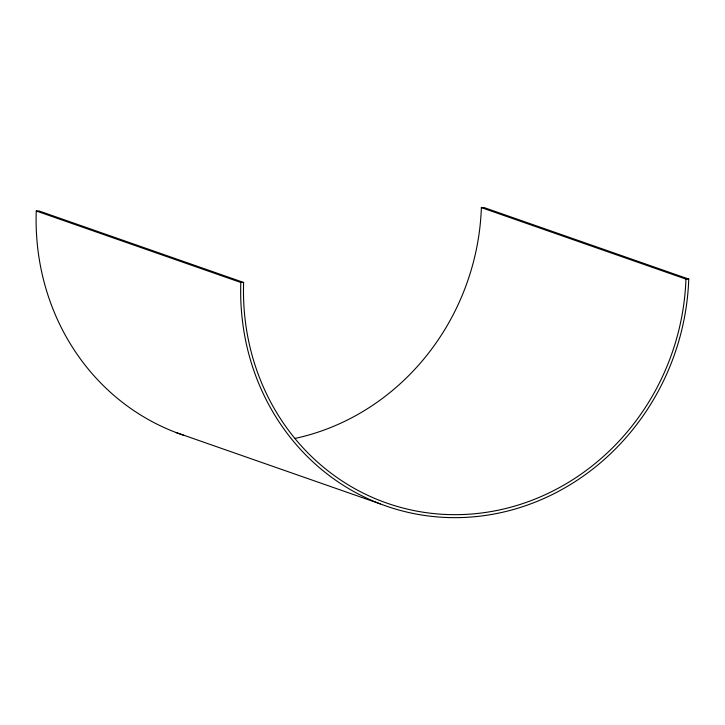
<?xml version="1.0" encoding="UTF-8"?>
<svg xmlns="http://www.w3.org/2000/svg" width="725" height="725" viewBox="0 0 725 725"><rect width="100%" height="100%" fill="white"/><g stroke="black" fill="none" stroke-linecap="round" stroke-linejoin="round"><path stroke-width="1.09" d="M481.4 207.359L481.373 207.622A235.598 219.494 -70.7 0 1 294.93 438.453M36.25 210.993L39.059 210.975L243.627 282.451A235.598 219.494 -70.7 0 0 456.614 514.668A235.598 219.494 -70.7 0 0 685.941 279.098L688.75 279.08A238.588 222.285 -70.7 0 1 456.514 517.641A238.588 222.285 -70.7 0 1 240.818 282.478L36.25 210.993A238.588 222.285 -70.7 0 0 184.168 435.435M240.818 282.478L243.627 282.451M688.75 279.08L484.182 207.595L481.373 207.622L685.941 279.098M175.84 432.453L380.407 503.938"/></g></svg>
